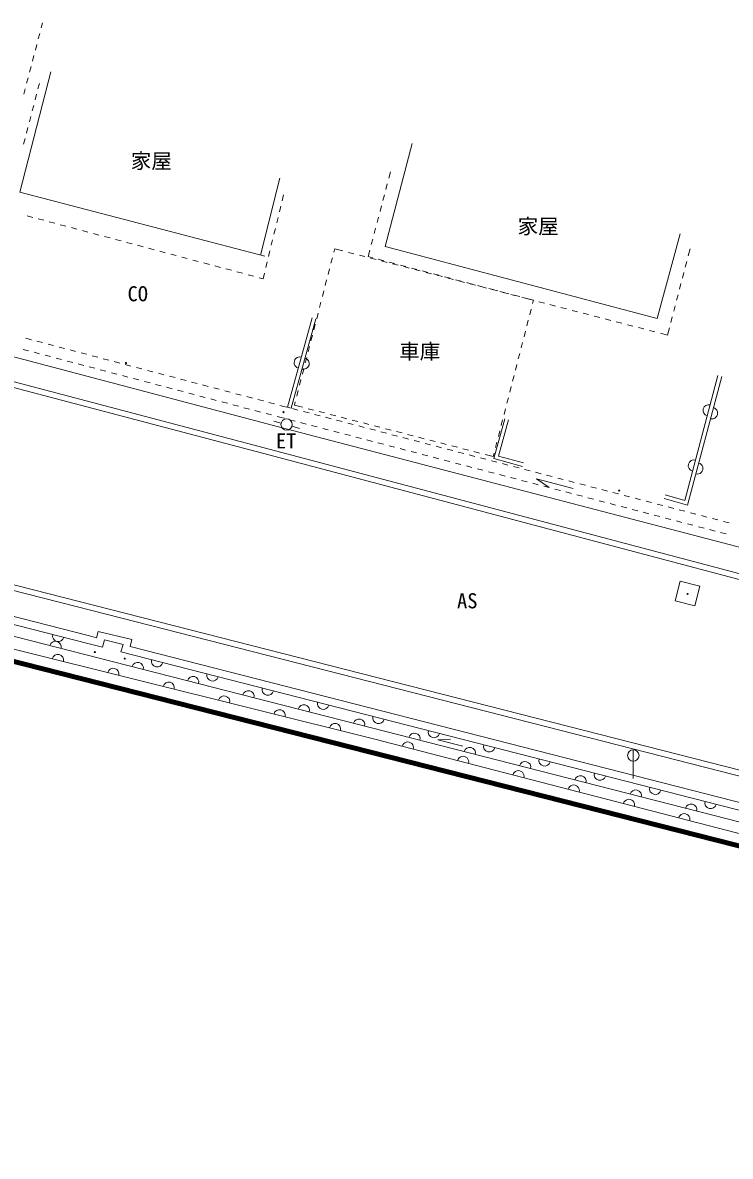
# Model space of a CAD drawing. Units: millimetres on the paper, with parts at other scales. Extents: x -4217 to 649, y -3995 to 278.
# Drawn here: x 71.5 to 133.5, y -62.1 to 37.1 of the extents above; entities that cross this region are included whole.
import ezdxf
from ezdxf.enums import TextEntityAlignment as Align

# ---------------------------------------------------------------- set-up
doc = ezdxf.new("R2010")
doc.units = ezdxf.units.MM
for name, color, linetype, lineweight in [('0-1_S-BGD', 134, 'Continuous', 18), ('0-9_標高点', 134, 'Continuous', 18), ('0-B_S-BGD', 134, 'Continuous', 18), ('0-C_S-BGD', 134, 'Continuous', 18), ('0-F_S-BGD', 134, 'Continuous', 18), ('1-1_S-BGD', 134, 'Continuous', 18)]:
    doc.layers.add(name, color=color, linetype=linetype, lineweight=lineweight)
doc.styles.add('ＭＳ ゴシック', font='')
doc.styles.get('ＭＳ ゴシック').set_extended_font_data('MS Gothic')

msp = doc.modelspace()

# ---------------------------------------------------------------- linework, layer by layer
at = {"layer": '0-1_S-BGD'}
for p, q in [((92.352, 16.709), (94.032, 23.442)), ((94.696, 3.415), (95.018, 3.33)), ((112.763, -1.075), (113.736, 2.406)), ((113.173, -0.844), (115.357, -1.455)), ((112.763, -1.075), (115.268, -1.776)), ((127.666, -4.568), (129.709, -5.138)), ((127.755, -4.247), (129.474, -4.726)), ((80.125, -17.973), (80.31, -17.332)), ((80.94, -17.494), (81.095, -16.888))]:
    msp.add_line(p, q, dxfattribs=at)
for points in [[(74.002, 32.759), (71.276, 22.216), (92.719, 16.629)], [(105.632, 26.496), (103.269, 17.486), (117.376, 13.759)], [(-0.954, 25.166), (3.162, 23.599), (10.086, 21.642), (92.656, -0.124), (168.822, -20.271)], [(-1.132, 24.698), (3.005, 23.124), (9.954, 21.16), (92.528, -0.608), (168.695, -20.754)], [(117.376, 13.759), (127.072, 11.189), (129.086, 18.586)], [(166.076, -36.453), (145.493, -31.187), (77.716, -13.877), (24.606, -0.347), (-25.962, 12.52), (-35.653, 15.094), (-38.526, 15.93), (-41.317, 16.854), (-41.474, 16.379)], [(165.952, -36.938), (145.369, -31.671), (77.592, -14.361), (24.482, -0.831), (-26.088, 12.036), (-35.788, 14.612), (-38.674, 15.452), (-41.474, 16.379)], [(143.312, -11.187), (93.931, 1.72), (38.603, 16.313)], [(77.995, -16.74), (77.382, -16.583), (23.797, -2.882)], [(119.717, -3.676), (116.493, -2.829), (117.6, -3.606)], [(81.095, -16.888), (78.146, -16.188), (77.995, -16.74)], [(78.51, -17.56), (78.694, -16.919), (80.31, -17.332)], [(165.371, -39.045), (144.767, -33.829), (80.94, -17.494)], [(110.042, -26.212), (107.877, -25.664), (108.974, -25.599)]]:
    msp.add_lwpolyline(points, dxfattribs=at)
at = {"layer": '0-1_S-BGD', "color": 171, "lineweight": 100}
msp.add_lwpolyline([(-19.807, -80.062), (-17.344, -70.371), (-94.879, -50.664), (-80.509, 5.872), (-44.919, 10.583), (144.072, -37.451), (123.956, -116.601)], close=True, dxfattribs=at)
at = {"layer": '0-1_S-BGD'}
msp.add_lwpolyline([(128.636, -13.508), (129.077, -11.779), (130.806, -12.221), (130.364, -13.949)], close=True, dxfattribs=at)
at = {"layer": '0-9_標高点'}
for centre, radius in [((80.569, 7.292), 0.05), ((80.569, 7.292), 0.0333), ((94.362, 2.986), 0.05), ((94.362, 2.986), 0.0333), ((123.742, -3.868), 0.05), ((123.742, -3.868), 0.0333), ((129.729, -12.904), 0.05), ((129.729, -12.904), 0.0333), ((77.842, -17.984), 0.05), ((77.842, -17.984), 0.0333), ((80.462, -18.564), 0.05), ((80.462, -18.564), 0.0333)]:
    msp.add_circle(centre, radius, dxfattribs=at)
at = {"layer": '0-B_S-BGD'}
msp.add_line((124.976, -26.538), (124.976, -29.038), dxfattribs=at)
msp.add_circle((124.976, -27.038), 0.5, dxfattribs=at)
at = {"layer": '0-C_S-BGD'}
for p, q in [((94.145, 2.031), (93.5, 2.198)), ((95.107, 1.759), (95.744, 1.563))]:
    msp.add_line(p, q, dxfattribs=at)
msp.add_circle((94.629, 1.906), 0.5, dxfattribs=at)
at = {"layer": '0-F_S-BGD'}
for p, q in [((96.879, 11.246), (94.696, 3.415)), ((95.018, 3.33), (97.2, 11.156)), ((132.39, 6.195), (129.474, -4.726)), ((129.709, -5.138), (132.712, 6.109)), ((113.173, -0.844), (114.057, 2.316))]:
    msp.add_line(p, q, dxfattribs=at)
for points in [[(-53.229, 13.655), (-47.754, 13.152), (-40.616, 12.084), (-33.715, 10.662), (-27.069, 9.094), (23.634, -3.528), (77.217, -17.229), (78.51, -17.56)], [(164.962, -40.661), (144.356, -35.444), (76.969, -18.198), (23.389, -4.498), (-27.304, 8.122), (-33.931, 9.686), (-40.791, 11.099), (-47.874, 12.159), (-53.321, 12.659)], [(143.876, -36.728), (137.152, -34.621), (102.356, -25.604), (71.112, -17.828), (63.992, -16.434), (5.279, -1.114)], [(80.125, -17.973), (144.602, -34.475), (165.208, -39.692)]]:
    msp.add_lwpolyline(points, dxfattribs=at)
for centre, start, end in [((95.788, 7.33), 74.42231, 254.42231), ((96.109, 7.243), 254.42231, 74.42231), ((131.577, 3.15), 75.0485, 255.0485), ((131.856, 2.901), 255.0485, 75.0485), ((130.287, -1.681), 75.0485, 255.0485), ((130.566, -1.93), 255.0485, 75.0485), ((74.646, -16.572), 165.6572, 345.6572), ((74.4, -17.541), 345.6572, 165.6572), ((74.604, -18.697), 346.02274, 166.02274), ((83.301, -18.786), 165.64411, 345.64411), ((79.456, -19.905), 346.02274, 166.02274), ((81.599, -19.383), 345.64411, 165.64411), ((84.308, -21.112), 346.02274, 166.02274), ((86.443, -20.622), 345.64411, 165.64411), ((88.145, -20.026), 165.64411, 345.64411), ((91.287, -21.862), 345.64411, 165.64411), ((92.988, -21.265), 165.64411, 345.64411), ((89.16, -22.32), 346.02274, 166.02274), ((96.131, -23.102), 345.64411, 165.64411), ((97.832, -22.505), 165.64411, 345.64411), ((94.012, -23.528), 346.02274, 166.02274), ((102.676, -23.745), 165.64411, 345.64411), ((98.864, -24.735), 346.02274, 166.02274), ((100.975, -24.342), 345.64411, 165.64411), ((105.819, -25.581), 345.64411, 165.64411), ((107.52, -24.985), 165.64411, 345.64411), ((105.234, -26.35), 345.47278, 165.47278), ((110.662, -26.821), 345.64411, 165.64411), ((112.364, -26.224), 165.64411, 345.64411), ((110.074, -27.604), 345.47278, 165.47278), ((115.506, -28.061), 345.64411, 165.64411), ((117.208, -27.464), 165.64411, 345.64411), ((114.914, -28.859), 345.47278, 165.47278), ((122.052, -28.704), 165.64411, 345.64411), ((119.754, -30.113), 345.47278, 165.47278), ((120.35, -29.301), 345.64411, 165.64411), ((125.194, -30.54), 345.64411, 165.64411), ((126.895, -29.943), 165.64411, 345.64411), ((124.594, -31.367), 345.47278, 165.47278), ((130.038, -31.78), 345.64411, 165.64411), ((131.739, -31.183), 165.64411, 345.64411), ((129.434, -32.621), 345.47278, 165.47278)]:
    msp.add_arc(centre, 0.5, start, end, dxfattribs=at)
at = {"layer": '1-1_S-BGD'}
for p, q in [((73.145, 36.592), (73.266, 37.051)), ((72.891, 35.625), (73.018, 36.108)), ((72.637, 34.657), (72.764, 35.141)), ((72.383, 33.69), (72.51, 34.174)), ((72.129, 32.723), (72.256, 33.207)), ((71.875, 31.756), (72.002, 32.24)), ((72.867, 31.272), (72.989, 31.742)), ((71.621, 30.789), (71.748, 31.272)), ((72.616, 30.304), (72.741, 30.788)), ((72.364, 29.336), (72.49, 29.82)), ((72.113, 28.368), (72.239, 28.852)), ((71.862, 27.4), (71.987, 27.884)), ((71.61, 26.433), (71.736, 26.917)), ((103.573, 23.44), (103.719, 23.996)), ((103.318, 22.473), (103.445, 22.956)), ((94.228, 21.477), (94.349, 21.982)), ((103.063, 21.506), (103.19, 21.989)), ((93.994, 20.505), (94.111, 20.991)), ((102.808, 20.539), (102.935, 21.022)), ((72.407, 20.026), (71.924, 20.155)), ((73.374, 19.769), (72.89, 19.897)), ((93.76, 19.533), (93.877, 20.019)), ((102.553, 19.572), (102.68, 20.056)), ((74.34, 19.511), (73.857, 19.64)), ((75.306, 19.254), (74.823, 19.383)), ((76.273, 18.997), (75.789, 19.125)), ((77.239, 18.739), (76.756, 18.868)), ((93.526, 18.56), (93.643, 19.046)), ((102.298, 18.605), (102.425, 19.089)), ((78.205, 18.482), (77.722, 18.611)), ((79.172, 18.225), (78.688, 18.353)), ((80.138, 17.967), (79.655, 18.096)), ((93.292, 17.588), (93.409, 18.074)), ((102.043, 17.638), (102.171, 18.122)), ((81.104, 17.71), (80.621, 17.839)), ((82.071, 17.453), (81.587, 17.581)), ((83.037, 17.195), (82.554, 17.324)), ((84.003, 16.938), (83.52, 17.067)), ((93.058, 16.616), (93.175, 17.102)), ((98.761, 16.975), (98.839, 17.276)), ((98.839, 17.276), (99.552, 17.092)), ((100.036, 16.967), (100.52, 16.842)), ((129.949, 17.276), (129.784, 16.647)), ((84.969, 16.681), (84.486, 16.809)), ((85.936, 16.423), (85.453, 16.552)), ((86.902, 16.166), (86.419, 16.295)), ((87.868, 15.909), (87.385, 16.037)), ((92.824, 15.644), (92.941, 16.13)), ((98.511, 16.006), (98.636, 16.491)), ((101.004, 16.717), (101.488, 16.592)), ((101.972, 16.467), (102.456, 16.342)), ((103.136, 16.237), (102.653, 16.365)), ((102.94, 16.217), (103.425, 16.092)), ((104.103, 15.981), (103.619, 16.109)), ((103.909, 15.967), (104.393, 15.842)), ((129.657, 16.164), (129.53, 15.68)), ((88.835, 15.651), (88.352, 15.78)), ((89.801, 15.394), (89.318, 15.523)), ((90.767, 15.137), (90.284, 15.265)), ((91.734, 14.879), (91.251, 15.008)), ((92.586, 14.652), (92.707, 15.157)), ((98.261, 15.038), (98.386, 15.522)), ((105.069, 15.724), (104.586, 15.853)), ((104.877, 15.717), (105.361, 15.592)), ((106.036, 15.468), (105.553, 15.596)), ((105.845, 15.467), (106.329, 15.342)), ((107.003, 15.212), (106.519, 15.34)), ((106.813, 15.217), (107.298, 15.092)), ((107.969, 14.956), (107.486, 15.084)), ((107.782, 14.967), (108.266, 14.842)), ((129.402, 15.196), (129.275, 14.713)), ((92.586, 14.652), (92.217, 14.751)), ((98.012, 14.07), (98.136, 14.554)), ((108.936, 14.7), (108.452, 14.828)), ((108.75, 14.717), (109.234, 14.592)), ((109.902, 14.444), (109.419, 14.572)), ((109.718, 14.467), (110.202, 14.342)), ((110.869, 14.188), (110.386, 14.316)), ((110.686, 14.217), (111.171, 14.092)), ((111.836, 13.931), (111.352, 14.06)), ((111.655, 13.967), (112.139, 13.842)), ((129.148, 14.229), (129.021, 13.746)), ((97.762, 13.102), (97.887, 13.586)), ((112.802, 13.675), (112.319, 13.803)), ((112.623, 13.717), (113.107, 13.592)), ((113.769, 13.419), (113.286, 13.547)), ((113.591, 13.467), (114.075, 13.342)), ((114.736, 13.163), (114.252, 13.291)), ((114.559, 13.217), (115.044, 13.092)), ((115.619, 12.929), (115.219, 13.035)), ((116.226, 12.772), (115.619, 12.929)), ((128.894, 13.262), (128.767, 12.779)), ((97.512, 12.133), (97.637, 12.618)), ((116.037, 11.998), (115.912, 11.514)), ((117.194, 12.521), (116.71, 12.646)), ((118.162, 12.271), (117.678, 12.396)), ((119.13, 12.02), (118.646, 12.145)), ((128.64, 12.295), (128.512, 11.811)), ((97.262, 11.165), (97.387, 11.649)), ((115.787, 11.03), (115.662, 10.546)), ((120.098, 11.769), (119.614, 11.895)), ((121.066, 11.519), (120.582, 11.644)), ((122.034, 11.268), (121.55, 11.393)), ((123.003, 11.017), (122.519, 11.143)), ((128.385, 11.328), (128.258, 10.844)), ((97.012, 10.197), (97.137, 10.681)), ((115.538, 10.062), (115.413, 9.578)), ((123.971, 10.767), (123.487, 10.892)), ((124.939, 10.516), (124.455, 10.641)), ((125.907, 10.265), (125.423, 10.391)), ((126.875, 10.015), (126.391, 10.14)), ((72.293, 9.323), (71.81, 9.45)), ((73.26, 9.068), (72.777, 9.195)), ((74.227, 8.813), (73.744, 8.94)), ((96.762, 9.229), (96.887, 9.713)), ((115.288, 9.093), (115.163, 8.609)), ((72.039, 8.356), (71.556, 8.483)), ((73.006, 8.101), (72.522, 8.228)), ((73.973, 7.846), (73.489, 7.973)), ((75.194, 8.558), (74.711, 8.685)), ((76.161, 8.303), (75.678, 8.43)), ((77.128, 8.048), (76.645, 8.175)), ((96.512, 8.26), (96.637, 8.744)), ((115.038, 8.125), (114.913, 7.641)), ((74.94, 7.591), (74.456, 7.718)), ((75.907, 7.336), (75.423, 7.463)), ((76.874, 7.081), (76.39, 7.208)), ((77.841, 6.826), (77.357, 6.953)), ((78.095, 7.793), (77.612, 7.92)), ((79.062, 7.538), (78.579, 7.665)), ((80.029, 7.282), (79.545, 7.41)), ((80.996, 7.027), (80.512, 7.155)), ((96.262, 7.292), (96.387, 7.776)), ((114.788, 7.157), (114.663, 6.673)), ((78.807, 6.57), (78.324, 6.698)), ((79.774, 6.315), (79.291, 6.443)), ((80.741, 6.06), (80.258, 6.188)), ((81.963, 6.772), (81.479, 6.9)), ((82.93, 6.517), (82.446, 6.645)), ((83.897, 6.262), (83.413, 6.39)), ((84.864, 6.007), (84.38, 6.135)), ((96.012, 6.324), (96.137, 6.808)), ((114.538, 6.189), (114.413, 5.705)), ((81.708, 5.805), (81.225, 5.933)), ((82.675, 5.55), (82.192, 5.678)), ((83.642, 5.295), (83.159, 5.423)), ((84.609, 5.04), (84.126, 5.168)), ((85.83, 5.752), (85.347, 5.88)), ((86.797, 5.497), (86.314, 5.625)), ((87.764, 5.242), (87.281, 5.37)), ((88.731, 4.987), (88.248, 5.115)), ((95.762, 5.356), (95.887, 5.84)), ((114.288, 5.22), (114.163, 4.736)), ((85.576, 4.785), (85.093, 4.913)), ((86.543, 4.53), (86.059, 4.658)), ((87.51, 4.275), (87.026, 4.403)), ((88.477, 4.02), (87.993, 4.148)), ((89.698, 4.732), (89.215, 4.86)), ((90.665, 4.477), (90.182, 4.605)), ((91.632, 4.222), (91.149, 4.349)), ((92.599, 3.967), (92.116, 4.094)), ((95.512, 4.387), (95.637, 4.871)), ((114.038, 4.252), (113.913, 3.768)), ((89.444, 3.765), (88.96, 3.892)), ((90.411, 3.51), (89.927, 3.637)), ((91.378, 3.255), (90.894, 3.382)), ((92.344, 3), (91.861, 3.127)), ((93.566, 3.712), (93.082, 3.839)), ((95.624, 3.172), (95.14, 3.298)), ((96.592, 2.919), (96.108, 3.046)), ((96.99, 3.168), (96.506, 3.293)), ((97.958, 2.918), (97.474, 3.043)), ((113.788, 3.284), (113.663, 2.8)), ((93.311, 2.745), (92.828, 2.872)), ((95.371, 2.205), (94.887, 2.331)), ((96.338, 1.952), (95.854, 2.078)), ((97.559, 2.666), (97.075, 2.793)), ((98.527, 2.413), (98.043, 2.54)), ((98.926, 2.668), (98.442, 2.793)), ((99.494, 2.16), (99.01, 2.287)), ((99.895, 2.418), (99.41, 2.543)), ((100.462, 1.908), (99.978, 2.034)), ((100.863, 2.168), (100.379, 2.293)), ((101.831, 1.919), (101.347, 2.044)), ((113.538, 2.316), (113.413, 1.831)), ((97.306, 1.699), (96.822, 1.825)), ((98.273, 1.446), (97.789, 1.572)), ((99.241, 1.193), (98.757, 1.32)), ((100.208, 0.94), (99.724, 1.067)), ((101.429, 1.655), (100.945, 1.781)), ((102.397, 1.402), (101.913, 1.528)), ((102.799, 1.669), (102.315, 1.794)), ((103.364, 1.149), (102.88, 1.275)), ((103.768, 1.419), (103.283, 1.544)), ((104.332, 0.896), (103.848, 1.022)), ((104.736, 1.169), (104.252, 1.294)), ((105.704, 0.919), (105.22, 1.044)), ((113.288, 1.347), (113.163, 0.863)), ((101.176, 0.687), (100.692, 0.814)), ((102.143, 0.434), (101.659, 0.561)), ((103.111, 0.182), (102.627, 0.308)), ((104.078, -0.071), (103.594, 0.055)), ((105.299, 0.643), (104.815, 0.77)), ((106.267, 0.39), (105.783, 0.517)), ((106.672, 0.669), (106.188, 0.794)), ((107.234, 0.137), (106.75, 0.264)), ((107.641, 0.419), (107.156, 0.544)), ((108.202, -0.115), (107.718, 0.011)), ((108.609, 0.169), (108.125, 0.294)), ((109.577, -0.081), (109.093, 0.044)), ((113.038, 0.379), (112.913, -0.105)), ((105.046, -0.324), (104.562, -0.198)), ((106.013, -0.577), (105.529, -0.451)), ((106.981, -0.83), (106.497, -0.704)), ((107.948, -1.083), (107.464, -0.956)), ((109.169, -0.368), (108.685, -0.242)), ((110.137, -0.621), (109.653, -0.495)), ((110.545, -0.331), (110.061, -0.206)), ((111.104, -0.874), (110.62, -0.748)), ((111.514, -0.581), (111.029, -0.456)), ((108.916, -1.336), (108.432, -1.209)), ((109.883, -1.589), (109.399, -1.462)), ((110.851, -1.841), (110.367, -1.715)), ((111.818, -2.094), (111.334, -1.968)), ((112.072, -1.127), (111.588, -1.001)), ((113.039, -1.38), (112.555, -1.253)), ((114.007, -1.633), (113.523, -1.506)), ((114.974, -1.886), (114.49, -1.759)), ((112.786, -2.347), (112.302, -2.221)), ((113.753, -2.6), (113.269, -2.474)), ((114.721, -2.853), (114.237, -2.727)), ((115.942, -2.139), (115.458, -2.012)), ((116.909, -2.391), (116.425, -2.265)), ((117.877, -2.644), (117.393, -2.518)), ((118.844, -2.897), (118.36, -2.771)), ((115.688, -3.106), (115.204, -2.979)), ((116.656, -3.359), (116.172, -3.232)), ((117.623, -3.612), (117.139, -3.485)), ((118.591, -3.865), (118.107, -3.738)), ((119.812, -3.15), (119.328, -3.024)), ((120.779, -3.403), (120.295, -3.276)), ((121.746, -3.656), (121.263, -3.529)), ((122.714, -3.909), (122.23, -3.782)), ((119.558, -4.117), (119.074, -3.991)), ((120.526, -4.37), (120.042, -4.244)), ((121.493, -4.623), (121.009, -4.497)), ((122.461, -4.876), (121.977, -4.75)), ((123.681, -4.162), (123.198, -4.035)), ((124.649, -4.414), (124.165, -4.288)), ((125.616, -4.667), (125.133, -4.541)), ((126.584, -4.92), (126.1, -4.794)), ((123.428, -5.129), (122.944, -5.002)), ((124.396, -5.382), (123.912, -5.255)), ((125.363, -5.635), (124.879, -5.508)), ((126.331, -5.888), (125.847, -5.761)), ((127.551, -5.173), (127.068, -5.047)), ((128.519, -5.426), (128.035, -5.3)), ((129.486, -5.679), (129.003, -5.552)), ((130.454, -5.932), (129.97, -5.805)), ((127.298, -6.14), (126.814, -6.014)), ((128.266, -6.393), (127.782, -6.267)), ((129.233, -6.646), (128.749, -6.52)), ((130.201, -6.899), (129.717, -6.773)), ((131.421, -6.185), (130.938, -6.058)), ((132.389, -6.437), (131.905, -6.311)), ((133.356, -6.69), (132.873, -6.564)), ((131.168, -7.152), (130.684, -7.026)), ((132.136, -7.405), (131.652, -7.278)), ((133.103, -7.658), (132.619, -7.531))]:
    msp.add_line(p, q, dxfattribs=at)
for points in [[(102.169, 16.493), (101.769, 16.599), (101.916, 17.155)], [(115.528, 12.967), (116.24, 12.783), (116.162, 12.482)], [(128.131, 10.361), (127.966, 9.732), (127.359, 9.889)], [(94.657, 3.425), (94.396, 3.493), (94.049, 3.584)], [(96.022, 3.418), (95.309, 3.602), (95.387, 3.903)], [(94.403, 2.457), (94.142, 2.526), (93.795, 2.617)], [(112.788, -0.589), (112.71, -0.89), (111.998, -0.706)]]:
    msp.add_lwpolyline(points, dxfattribs=at)

# ---------------------------------------------------------------- texts
at = {"layer": '0-1_S-BGD', "style": 'ＭＳ ゴシック'}
for s, p in [('家屋', (80.986, 23.906)), ('家屋', (114.85, 18.192)), ('CO', (80.704, 12.289)), ('車庫', (104.481, 7.238)), ('ET', (93.691, -0.582)), ('AS', (109.544, -14.563))]:
    msp.add_text(s, height=1.32, dxfattribs=at).set_placement(p, align=Align.BOTTOM_LEFT)

doc.saveas('drawing.dxf')
